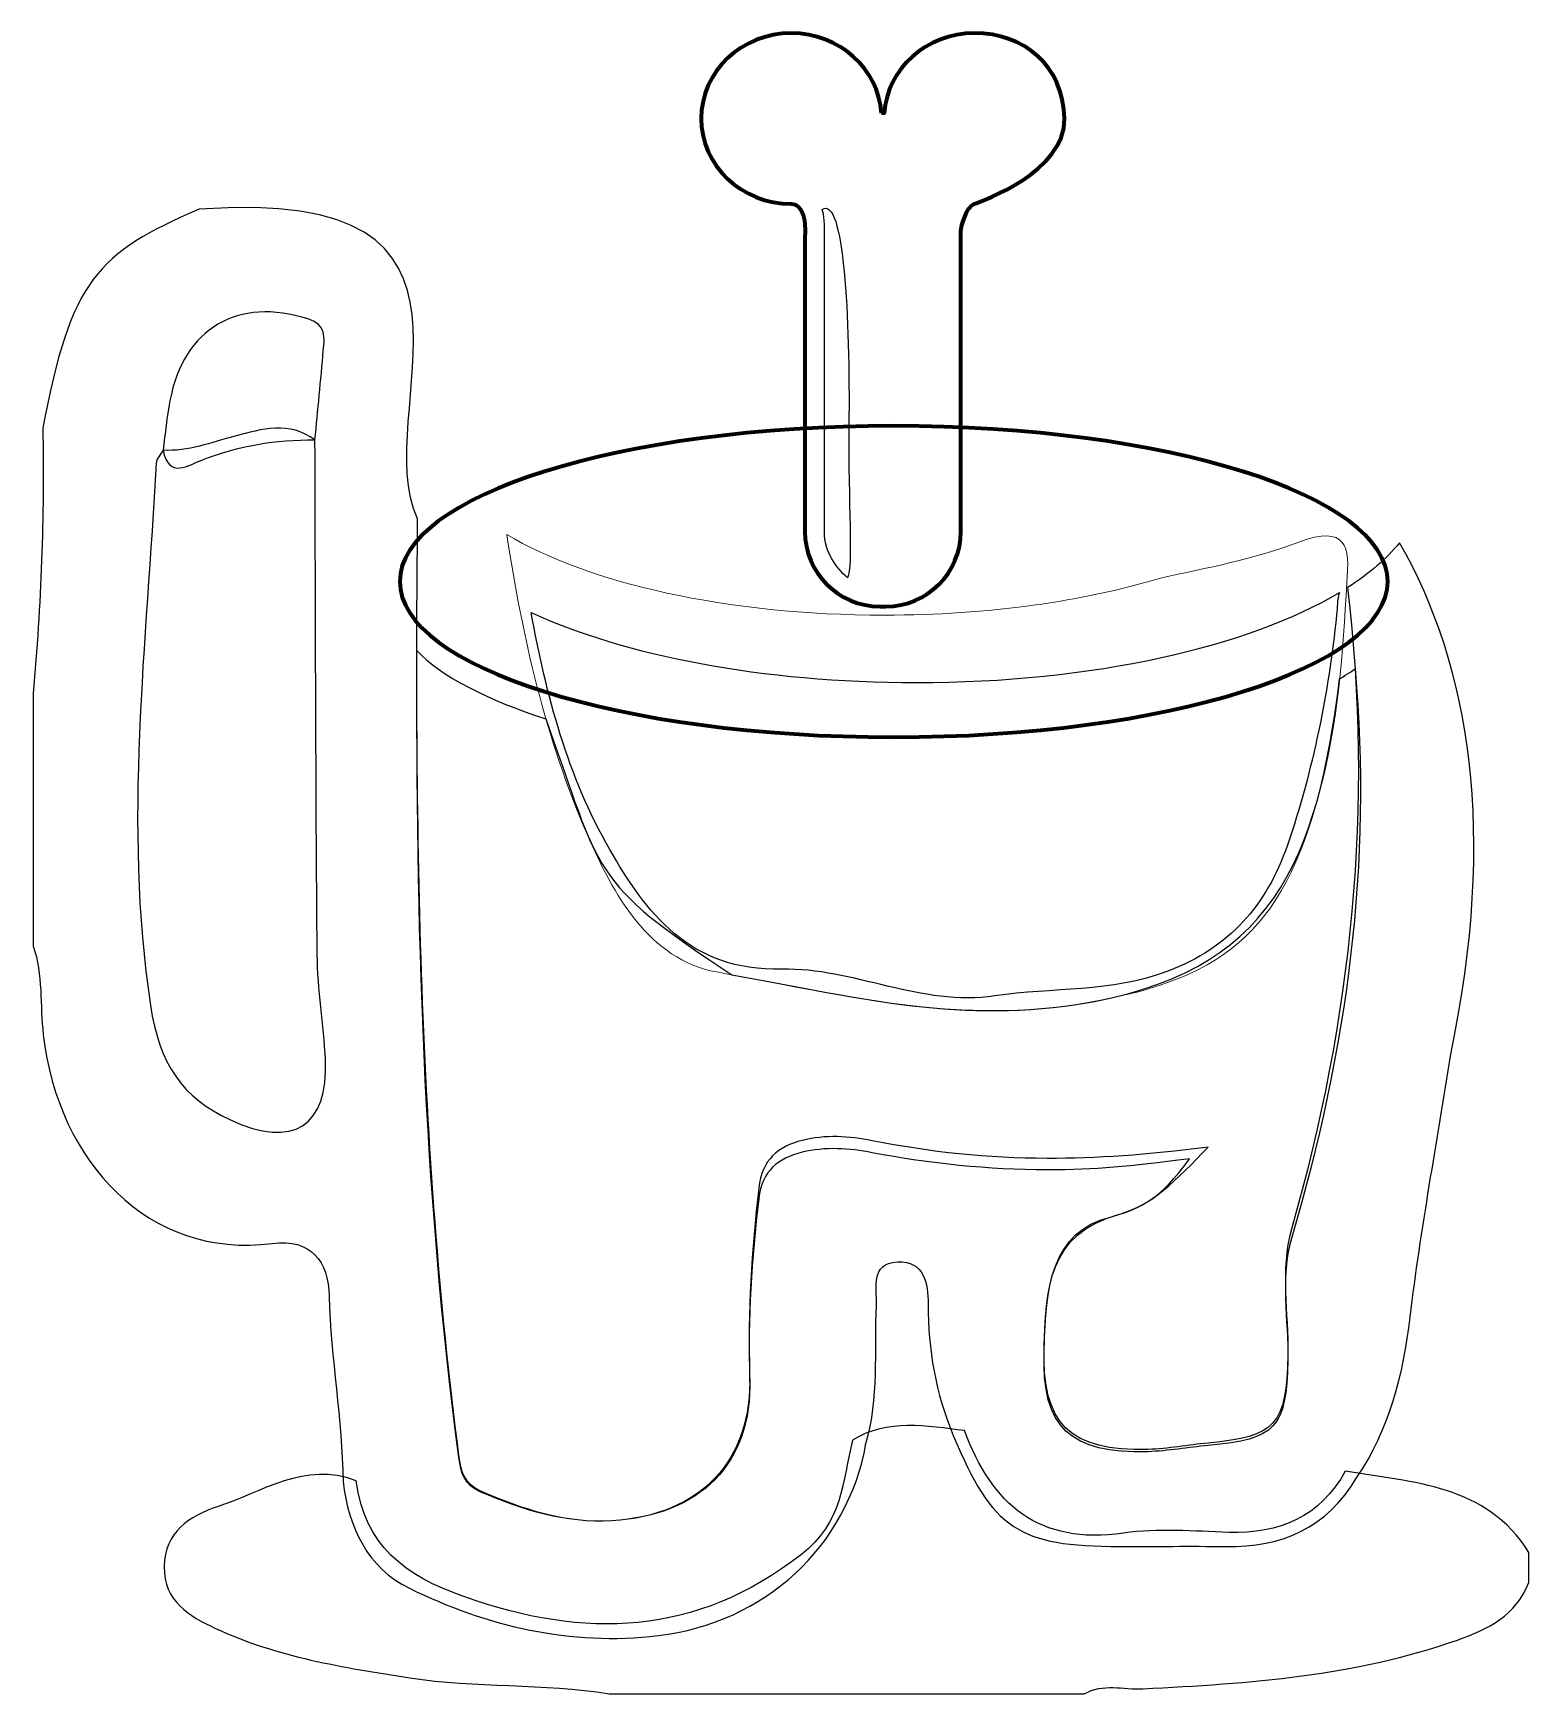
# Model space of a CAD drawing. Header units: inches. Extents: x -2.19 to -0.79, y -2.43 to -0.88.
import ezdxf

# ---------------------------------------------------------------- set-up
doc = ezdxf.new("R2010")
doc.units = ezdxf.units.IN
doc.header["$MEASUREMENT"] = 0
doc.layers.add('Layer 1', color=7, linetype='Continuous')

msp = doc.modelspace()

# ---------------------------------------------------------------- linework, layer by layer
at = {"layer": 'Layer 1', "color": 7, "lineweight": 106}
msp.add_open_spline([(-1.3965, -0.9525), (-1.3965, -0.9525), (-1.3938, -0.9525), (-1.3938, -0.9525), (-1.3938, -0.9525), (-1.3911, -0.9108), (-1.3545, -0.8777), (-1.3097, -0.8777), (-1.3097, -0.8777), (-1.2632, -0.8777), (-1.2266, -0.9077), (-1.2254, -0.9575), (-1.2254, -0.9575), (-1.2243, -1.0072), (-1.3026, -1.0348), (-1.3097, -1.0372), (-1.3097, -1.0372), (-1.3169, -1.0396), (-1.3222, -1.0586), (-1.3222, -1.0626), (-1.3222, -1.0626), (-1.3222, -1.0626), (-1.3222, -1.3435), (-1.3222, -1.3435), (-1.3222, -1.3435), (-1.3222, -1.382), (-1.3538, -1.4135), (-1.3922, -1.4135), (-1.3922, -1.4135), (-1.3922, -1.4135), (-1.3981, -1.4135), (-1.3981, -1.4135), (-1.3981, -1.4135), (-1.4365, -1.4135), (-1.468, -1.382), (-1.468, -1.3435), (-1.468, -1.3435), (-1.468, -1.3435), (-1.468, -1.0713), (-1.468, -1.0713), (-1.468, -1.0713), (-1.4657, -1.0397), (-1.4763, -1.0372), (-1.4806, -1.0372), (-1.4806, -1.0372), (-1.5271, -1.0372), (-1.5649, -1.0015), (-1.5649, -0.9575), (-1.5649, -0.9575), (-1.5649, -0.9134), (-1.5271, -0.8777), (-1.4806, -0.8777), (-1.4806, -0.8777), (-1.4358, -0.8777), (-1.3992, -0.9108), (-1.3965, -0.9525)], degree=3, knots=[0, 0, 0, 0, 0.066667, 0.066667, 0.066667, 0.066667, 0.133333, 0.133333, 0.133333, 0.133333, 0.2, 0.2, 0.2, 0.2, 0.266667, 0.266667, 0.266667, 0.266667, 0.333333, 0.333333, 0.333333, 0.333333, 0.4, 0.4, 0.4, 0.4, 0.466667, 0.466667, 0.466667, 0.466667, 0.533333, 0.533333, 0.533333, 0.533333, 0.6, 0.6, 0.6, 0.6, 0.666667, 0.666667, 0.666667, 0.666667, 0.733333, 0.733333, 0.733333, 0.733333, 0.8, 0.8, 0.8, 0.8, 0.866667, 0.866667, 0.866667, 0.866667, 1, 1, 1, 1], dxfattribs=at)
at = {"layer": 'Layer 1'}
for points, knots in [([(-2.1891, -1.7309), (-2.1891, -1.6522), (-2.1891, -1.5735), (-2.1891, -1.4948), (-2.1891, -1.4948), (-2.1817, -1.4122), (-2.1786, -1.3292), (-2.1801, -1.2464), (-2.1801, -1.2464), (-2.1542, -1.1087), (-2.1289, -1.0827), (-2.0341, -1.0423), (-2.0341, -1.0423), (-1.7288, -1.0193), (-1.8767, -1.2314), (-1.8299, -1.3315), (-1.8299, -1.3315), (-1.8326, -1.6239), (-1.8289, -1.916), (-1.7913, -2.2068), (-1.7913, -2.2068), (-1.7894, -2.222), (-1.7864, -2.2333), (-1.7709, -2.2402), (-1.7709, -2.2402), (-1.7317, -2.2574), (-1.6919, -2.2707), (-1.6483, -2.268), (-1.6483, -2.268), (-1.5654, -2.2628), (-1.517, -2.2122), (-1.5196, -2.1308), (-1.5196, -2.1308), (-1.5214, -2.0726), (-1.5177, -2.0151), (-1.5111, -1.9572), (-1.5111, -1.9572), (-1.5079, -1.93), (-1.4932, -1.9182), (-1.4705, -1.9125), (-1.4705, -1.9125), (-1.449, -1.907), (-1.4267, -1.9085), (-1.405, -1.9128), (-1.405, -1.9128), (-1.351, -1.9235), (-1.2968, -1.9293), (-1.2416, -1.9293), (-1.2416, -1.9293), (-1.1952, -1.9293), (-1.149, -1.9263), (-1.0911, -1.9187), (-1.0911, -1.9187), (-1.1213, -1.9501), (-1.1451, -1.9739), (-1.1736, -1.9814), (-1.1736, -1.9814), (-1.2421, -1.9995), (-1.2423, -2.0535), (-1.2443, -2.1048), (-1.2443, -2.1048), (-1.2472, -2.1781), (-1.2197, -2.2034), (-1.1473, -2.2013), (-1.1473, -2.2013), (-1.1286, -2.2007), (-1.1099, -2.1971), (-1.0912, -2.1953), (-1.0912, -2.1953), (-1.0274, -2.1891), (-1.0182, -2.1788), (-1.0168, -2.1129), (-1.0168, -2.1129), (-1.0159, -2.0737), (-1.0243, -2.034), (-1.0133, -1.9955), (-1.0133, -1.9955), (-0.9571, -1.7989), (-0.9362, -1.5994), (-0.9611, -1.3959), (-0.9611, -1.3959), (-0.9407, -1.3829), (-0.9242, -1.3688), (-0.9122, -1.3539), (-0.9122, -1.3539), (-0.8461, -1.4699), (-0.8211, -1.6249), (-0.8644, -1.8319), (-0.8644, -1.8319), (-0.8772, -1.9138), (-0.8925, -1.9953), (-0.9024, -2.0777), (-0.9024, -2.0777), (-0.9089, -2.1311), (-0.9214, -2.1826), (-0.9526, -2.2279), (-0.9526, -2.2279), (-0.9801, -2.2745), (-1.0221, -2.293), (-1.0748, -2.2921), (-1.0748, -2.2921), (-1.1077, -2.2915), (-1.1406, -2.2921), (-1.1735, -2.292), (-1.1735, -2.292), (-1.2687, -2.292), (-1.2928, -2.2758), (-1.3293, -2.1882), (-1.3293, -2.1882), (-1.3457, -2.149), (-1.353, -2.1081), (-1.3528, -2.0655), (-1.3528, -2.0655), (-1.3527, -2.0459), (-1.3566, -2.0249), (-1.3816, -2.0261), (-1.3816, -2.0261), (-1.407, -2.0273), (-1.4006, -2.0507), (-1.4012, -2.0662), (-1.4012, -2.0662), (-1.403, -2.1096), (-1.3985, -2.1533), (-1.4109, -2.1959), (-1.4109, -2.1959), (-1.4284, -2.2925), (-1.5054, -2.3633), (-1.6051, -2.3753), (-1.6051, -2.3753), (-1.6874, -2.3851), (-1.7649, -2.3665), (-1.8376, -2.3311), (-1.8376, -2.3311), (-1.8764, -2.3122), (-1.8945, -2.2743), (-1.8995, -2.2313), (-1.8995, -2.2313), (-1.9004, -2.1734), (-1.911, -2.1162), (-1.9125, -2.0582), (-1.9125, -2.0582), (-1.9134, -2.0251), (-1.9294, -2.0042), (-1.9657, -2.0088), (-1.9657, -2.0088), (-2.0811, -2.0236), (-2.1657, -1.9331), (-2.1797, -1.8137), (-2.1797, -1.8137), (-2.1829, -1.7861), (-2.1798, -1.7578), (-2.1891, -1.7309)], [0, 0, 0, 0, 0.025641, 0.025641, 0.025641, 0.025641, 0.051282, 0.051282, 0.051282, 0.051282, 0.076923, 0.076923, 0.076923, 0.076923, 0.102564, 0.102564, 0.102564, 0.102564, 0.128205, 0.128205, 0.128205, 0.128205, 0.153846, 0.153846, 0.153846, 0.153846, 0.179487, 0.179487, 0.179487, 0.179487, 0.205128, 0.205128, 0.205128, 0.205128, 0.230769, 0.230769, 0.230769, 0.230769, 0.25641, 0.25641, 0.25641, 0.25641, 0.282051, 0.282051, 0.282051, 0.282051, 0.307692, 0.307692, 0.307692, 0.307692, 0.333333, 0.333333, 0.333333, 0.333333, 0.358974, 0.358974, 0.358974, 0.358974, 0.384615, 0.384615, 0.384615, 0.384615, 0.410256, 0.410256, 0.410256, 0.410256, 0.435897, 0.435897, 0.435897, 0.435897, 0.461538, 0.461538, 0.461538, 0.461538, 0.487179, 0.487179, 0.487179, 0.487179, 0.512821, 0.512821, 0.512821, 0.512821, 0.538462, 0.538462, 0.538462, 0.538462, 0.564103, 0.564103, 0.564103, 0.564103, 0.589744, 0.589744, 0.589744, 0.589744, 0.615385, 0.615385, 0.615385, 0.615385, 0.641026, 0.641026, 0.641026, 0.641026, 0.666667, 0.666667, 0.666667, 0.666667, 0.692308, 0.692308, 0.692308, 0.692308, 0.717949, 0.717949, 0.717949, 0.717949, 0.74359, 0.74359, 0.74359, 0.74359, 0.769231, 0.769231, 0.769231, 0.769231, 0.794872, 0.794872, 0.794872, 0.794872, 0.820513, 0.820513, 0.820513, 0.820513, 0.846154, 0.846154, 0.846154, 0.846154, 0.871795, 0.871795, 0.871795, 0.871795, 0.897436, 0.897436, 0.897436, 0.897436, 0.923077, 0.923077, 0.923077, 0.923077, 0.948718, 0.948718, 0.948718, 0.948718, 1, 1, 1, 1]), ([(-1.7237, -1.4192), (-1.7097, -1.4961), (-1.6897, -1.5727), (-1.6504, -1.6405), (-1.6504, -1.6405), (-1.617, -1.6983), (-1.5764, -1.7548), (-1.4894, -1.7525), (-1.4894, -1.7525), (-1.4236, -1.7508), (-1.359, -1.7879), (-1.2904, -1.7775), (-1.2904, -1.7775), (-1.2366, -1.7693), (-1.1816, -1.7745), (-1.1288, -1.7543), (-1.1288, -1.7543), (-1.0712, -1.7324), (-1.0365, -1.6927), (-1.0171, -1.6365), (-1.0171, -1.6365), (-0.9931, -1.5667), (-0.9789, -1.4948), (-0.9711, -1.4216), (-0.9711, -1.4216), (-0.9703, -1.4144), (-0.9709, -1.4069), (-0.9684, -1.4004), (-0.9684, -1.4004), (-1.0532, -1.4511), (-1.1987, -1.4846), (-1.364, -1.4846), (-1.364, -1.4846), (-1.5079, -1.4846), (-1.6368, -1.4592), (-1.7237, -1.4192)], [0, 0, 0, 0, 0.1, 0.1, 0.1, 0.1, 0.2, 0.2, 0.2, 0.2, 0.3, 0.3, 0.3, 0.3, 0.4, 0.4, 0.4, 0.4, 0.5, 0.5, 0.5, 0.5, 0.6, 0.6, 0.6, 0.6, 0.7, 0.7, 0.7, 0.7, 0.8, 0.8, 0.8, 0.8, 1, 1, 1, 1])]:
    msp.add_open_spline(points, degree=3, knots=knots, dxfattribs=at)
at = {"layer": 'Layer 1', "color": 7}
msp.add_open_spline([(-1.4269, -1.2454), (-1.4257, -1.1429), (-1.4317, -1.0282), (-1.4517, -1.0426), (-1.4517, -1.0426), (-1.4502, -1.0472), (-1.4491, -1.0557), (-1.4497, -1.0713), (-1.4497, -1.0713), (-1.4497, -1.0713), (-1.4497, -1.2471), (-1.4497, -1.2471), (-1.4497, -1.2471), (-1.4497, -1.2471), (-1.4497, -1.3435), (-1.4497, -1.3435), (-1.4497, -1.3435), (-1.4497, -1.3635), (-1.4388, -1.3771), (-1.4282, -1.3867), (-1.4282, -1.3867), (-1.4227, -1.3749), (-1.4277, -1.3169), (-1.4269, -1.2454)], degree=3, knots=[0, 0, 0, 0, 0.142857, 0.142857, 0.142857, 0.142857, 0.285714, 0.285714, 0.285714, 0.285714, 0.428571, 0.428571, 0.428571, 0.428571, 0.571429, 0.571429, 0.571429, 0.571429, 0.714286, 0.714286, 0.714286, 0.714286, 1, 1, 1, 1], dxfattribs=at)
at = {"layer": 'Layer 1', "color": 12}
msp.add_open_spline([(-1.9258, -1.2579), (-1.9623, -1.2572), (-1.9973, -1.2634), (-2.0316, -1.2766), (-2.0316, -1.2766), (-2.0438, -1.2813), (-2.0621, -1.2949), (-2.0678, -1.2674), (-2.0678, -1.2674), (-2.0657, -1.252), (-2.0642, -1.2365), (-2.0613, -1.2212), (-2.0613, -1.2212), (-2.0487, -1.1534), (-1.9976, -1.1239), (-1.9321, -1.1448), (-1.9321, -1.1448), (-1.9148, -1.1503), (-1.917, -1.1621), (-1.918, -1.1742), (-1.918, -1.1742), (-1.9203, -1.2021), (-1.9232, -1.23), (-1.9258, -1.2579)], degree=3, knots=[0, 0, 0, 0, 0.142857, 0.142857, 0.142857, 0.142857, 0.285714, 0.285714, 0.285714, 0.285714, 0.428571, 0.428571, 0.428571, 0.428571, 0.571429, 0.571429, 0.571429, 0.571429, 0.714286, 0.714286, 0.714286, 0.714286, 1, 1, 1, 1], dxfattribs=at)
at = {"layer": 'Layer 1', "color": 24}
for points, knots in [([(-1.9258, -1.2579), (-1.9252, -1.4182), (-1.9251, -1.5784), (-1.9237, -1.7387), (-1.9237, -1.7387), (-1.9234, -1.7714), (-1.9177, -1.8042), (-1.916, -1.837), (-1.916, -1.837), (-1.9128, -1.8991), (-1.9466, -1.9207), (-2.0048, -1.8934), (-2.0048, -1.8934), (-2.05, -1.8723), (-2.0711, -1.8414), (-2.0795, -1.7862), (-2.0795, -1.7862), (-2.1052, -1.6162), (-2.0829, -1.4483), (-2.0743, -1.2796), (-2.0743, -1.2796), (-2.074, -1.2755), (-2.07, -1.2715), (-2.0678, -1.2674), (-2.0678, -1.2674), (-2.0443, -1.2689), (-2.0228, -1.2602), (-2.0006, -1.2543), (-2.0006, -1.2543), (-1.9755, -1.2476), (-1.9499, -1.2399), (-1.9258, -1.2579)], [0, 0, 0, 0, 0.111111, 0.111111, 0.111111, 0.111111, 0.222222, 0.222222, 0.222222, 0.222222, 0.333333, 0.333333, 0.333333, 0.333333, 0.444444, 0.444444, 0.444444, 0.444444, 0.555556, 0.555556, 0.555556, 0.555556, 0.666667, 0.666667, 0.666667, 0.666667, 0.777778, 0.777778, 0.777778, 0.777778, 1, 1, 1, 1]), ([(-1.2143, -1.7854), (-1.3307, -1.803), (-1.426, -1.7771), (-1.5362, -1.7577), (-1.5362, -1.7577), (-1.6699, -1.6698), (-1.6579, -1.6641), (-1.71, -1.5185), (-1.71, -1.5185), (-1.7629, -1.5017), (-1.8099, -1.4779), (-1.8305, -1.4547), (-1.8305, -1.4547), (-1.8314, -1.7067), (-1.8248, -1.9582), (-1.7913, -2.2087), (-1.7913, -2.2087), (-1.7894, -2.2234), (-1.7864, -2.2344), (-1.7709, -2.2411), (-1.7709, -2.2411), (-1.7317, -2.2578), (-1.6919, -2.2706), (-1.6483, -2.268), (-1.6483, -2.268), (-1.5654, -2.263), (-1.517, -2.214), (-1.5196, -2.1352), (-1.5196, -2.1352), (-1.5214, -2.0788), (-1.5177, -2.023), (-1.5111, -1.967), (-1.5111, -1.967), (-1.5079, -1.9406), (-1.4932, -1.9292), (-1.4705, -1.9236), (-1.4705, -1.9236), (-1.449, -1.9183), (-1.4267, -1.9198), (-1.405, -1.924), (-1.405, -1.924), (-1.351, -1.9344), (-1.2968, -1.9399), (-1.2416, -1.94), (-1.2416, -1.94), (-1.1952, -1.94), (-1.1664, -1.937), (-1.1086, -1.9297), (-1.1086, -1.9297), (-1.1362, -1.968), (-1.1527, -1.9751), (-1.1824, -1.9841), (-1.1824, -1.9841), (-1.2375, -1.9973), (-1.244, -2.0517), (-1.2443, -2.1099), (-1.2443, -2.1099), (-1.2472, -2.181), (-1.2197, -2.2055), (-1.1473, -2.2034), (-1.1473, -2.2034), (-1.1286, -2.2028), (-1.1099, -2.1993), (-1.0912, -2.1976), (-1.0912, -2.1976), (-1.0274, -2.1916), (-1.0182, -2.1816), (-1.0168, -2.1177), (-1.0168, -2.1177), (-1.0159, -2.0798), (-1.0243, -2.0414), (-1.0133, -2.0041), (-1.0133, -2.0041), (-0.9615, -1.8287), (-0.9375, -1.6528), (-0.9539, -1.4718), (-0.9539, -1.4718), (-0.9569, -1.474), (-0.965, -1.479), (-0.9683, -1.4812), (-0.9683, -1.4812), (-0.9894, -1.6505), (-1.0302, -1.7575), (-1.2143, -1.7854)], [0, 0, 0, 0, 0.045455, 0.045455, 0.045455, 0.045455, 0.090909, 0.090909, 0.090909, 0.090909, 0.136364, 0.136364, 0.136364, 0.136364, 0.181818, 0.181818, 0.181818, 0.181818, 0.227273, 0.227273, 0.227273, 0.227273, 0.272727, 0.272727, 0.272727, 0.272727, 0.318182, 0.318182, 0.318182, 0.318182, 0.363636, 0.363636, 0.363636, 0.363636, 0.409091, 0.409091, 0.409091, 0.409091, 0.454545, 0.454545, 0.454545, 0.454545, 0.5, 0.5, 0.5, 0.5, 0.545455, 0.545455, 0.545455, 0.545455, 0.590909, 0.590909, 0.590909, 0.590909, 0.636364, 0.636364, 0.636364, 0.636364, 0.681818, 0.681818, 0.681818, 0.681818, 0.727273, 0.727273, 0.727273, 0.727273, 0.772727, 0.772727, 0.772727, 0.772727, 0.818182, 0.818182, 0.818182, 0.818182, 0.863636, 0.863636, 0.863636, 0.863636, 0.909091, 0.909091, 0.909091, 0.909091, 1, 1, 1, 1])]:
    msp.add_open_spline(points, degree=3, knots=knots, dxfattribs=at)
at = {"layer": 'Layer 1', "color": 24, "lineweight": 140}
msp.add_open_spline([(-1.385, -1.2448), (-1.1301, -1.2448), (-0.9234, -1.3099), (-0.9234, -1.3902), (-0.9234, -1.3902), (-0.9234, -1.4705), (-1.1301, -1.5356), (-1.385, -1.5356), (-1.385, -1.5356), (-1.6399, -1.5356), (-1.8466, -1.4705), (-1.8466, -1.3902), (-1.8466, -1.3902), (-1.8466, -1.3099), (-1.6399, -1.2448), (-1.385, -1.2448)], degree=3, knots=[0, 0, 0, 0, 0.2, 0.2, 0.2, 0.2, 0.4, 0.4, 0.4, 0.4, 0.6, 0.6, 0.6, 0.6, 1, 1, 1, 1], dxfattribs=at)
at = {"layer": 'Layer 1', "color": 12, "lineweight": 9}
msp.add_open_spline([(-1.1356, -1.3869), (-1.0921, -1.3777), (-1.048, -1.3688), (-1.0065, -1.3534), (-1.0065, -1.3534), (-0.9622, -1.3368), (-0.9582, -1.3571), (-0.9617, -1.3914), (-0.9617, -1.3914), (-0.965, -1.4569), (-0.9699, -1.5216), (-0.9868, -1.5859), (-0.9868, -1.5859), (-1.0218, -1.7199), (-1.079, -1.7642), (-1.2143, -1.7854), (-1.2143, -1.7854), (-1.3307, -1.8036), (-1.44, -1.7751), (-1.5503, -1.7551), (-1.5503, -1.7551), (-1.6136, -1.7437), (-1.6473, -1.6821), (-1.6715, -1.6263), (-1.6715, -1.6263), (-1.7103, -1.5367), (-1.7319, -1.4428), (-1.7465, -1.3462), (-1.7465, -1.3462), (-1.671, -1.3916), (-1.541, -1.4216), (-1.3934, -1.4216), (-1.3934, -1.4216), (-1.2963, -1.4216), (-1.2069, -1.4086), (-1.1356, -1.3869)], degree=3, knots=[0, 0, 0, 0, 0.1, 0.1, 0.1, 0.1, 0.2, 0.2, 0.2, 0.2, 0.3, 0.3, 0.3, 0.3, 0.4, 0.4, 0.4, 0.4, 0.5, 0.5, 0.5, 0.5, 0.6, 0.6, 0.6, 0.6, 0.7, 0.7, 0.7, 0.7, 0.8, 0.8, 0.8, 0.8, 1, 1, 1, 1], dxfattribs=at)
at = {"layer": 'Layer 1', "color": 250}
msp.add_open_spline([(-1.3188, -2.1837), (-1.2933, -2.2529), (-1.2491, -2.2909), (-1.1702, -2.2795), (-1.1702, -2.2795), (-1.1381, -2.2749), (-1.1047, -2.2778), (-1.0719, -2.2788), (-1.0719, -2.2788), (-1.0244, -2.2802), (-0.9867, -2.2646), (-0.963, -2.2215), (-0.963, -2.2215), (-0.8995, -2.2326), (-0.8316, -2.2336), (-0.7915, -2.2975), (-0.7915, -2.2975), (-0.7915, -2.3069), (-0.7915, -2.3164), (-0.7915, -2.3258), (-0.7915, -2.3258), (-0.8035, -2.3565), (-0.8296, -2.3691), (-0.8583, -2.3794), (-0.8583, -2.3794), (-0.9534, -2.4133), (-1.0527, -2.4199), (-1.1523, -2.425), (-1.1523, -2.425), (-1.1705, -2.4259), (-1.1895, -2.4197), (-1.207, -2.4297), (-1.207, -2.4297), (-1.355, -2.4297), (-1.5029, -2.4297), (-1.6508, -2.4297), (-1.6508, -2.4297), (-1.7125, -2.4196), (-1.7754, -2.4244), (-1.8371, -2.4148), (-1.8371, -2.4148), (-1.8991, -2.4051), (-1.9613, -2.3954), (-2.0189, -2.3685), (-2.0189, -2.3685), (-2.0434, -2.357), (-2.0671, -2.3432), (-2.0667, -2.3108), (-2.0667, -2.3108), (-2.0663, -2.2783), (-2.0429, -2.2634), (-2.0172, -2.255), (-2.0172, -2.255), (-1.9752, -2.2414), (-1.9355, -2.212), (-1.8873, -2.2306), (-1.8873, -2.2306), (-1.8795, -2.2908), (-1.8422, -2.3193), (-1.7866, -2.3389), (-1.7866, -2.3389), (-1.6734, -2.3788), (-1.5704, -2.3763), (-1.4713, -2.2995), (-1.4713, -2.2995), (-1.4328, -2.2696), (-1.4327, -2.2311), (-1.4236, -2.1926), (-1.4236, -2.1926), (-1.3901, -2.1723), (-1.3543, -2.1795), (-1.3188, -2.1837)], degree=3, knots=[0, 0, 0, 0, 0.052632, 0.052632, 0.052632, 0.052632, 0.105263, 0.105263, 0.105263, 0.105263, 0.157895, 0.157895, 0.157895, 0.157895, 0.210526, 0.210526, 0.210526, 0.210526, 0.263158, 0.263158, 0.263158, 0.263158, 0.315789, 0.315789, 0.315789, 0.315789, 0.368421, 0.368421, 0.368421, 0.368421, 0.421053, 0.421053, 0.421053, 0.421053, 0.473684, 0.473684, 0.473684, 0.473684, 0.526316, 0.526316, 0.526316, 0.526316, 0.578947, 0.578947, 0.578947, 0.578947, 0.631579, 0.631579, 0.631579, 0.631579, 0.684211, 0.684211, 0.684211, 0.684211, 0.736842, 0.736842, 0.736842, 0.736842, 0.789474, 0.789474, 0.789474, 0.789474, 0.842105, 0.842105, 0.842105, 0.842105, 0.894737, 0.894737, 0.894737, 0.894737, 1, 1, 1, 1], dxfattribs=at)

doc.saveas('drawing.dxf')
